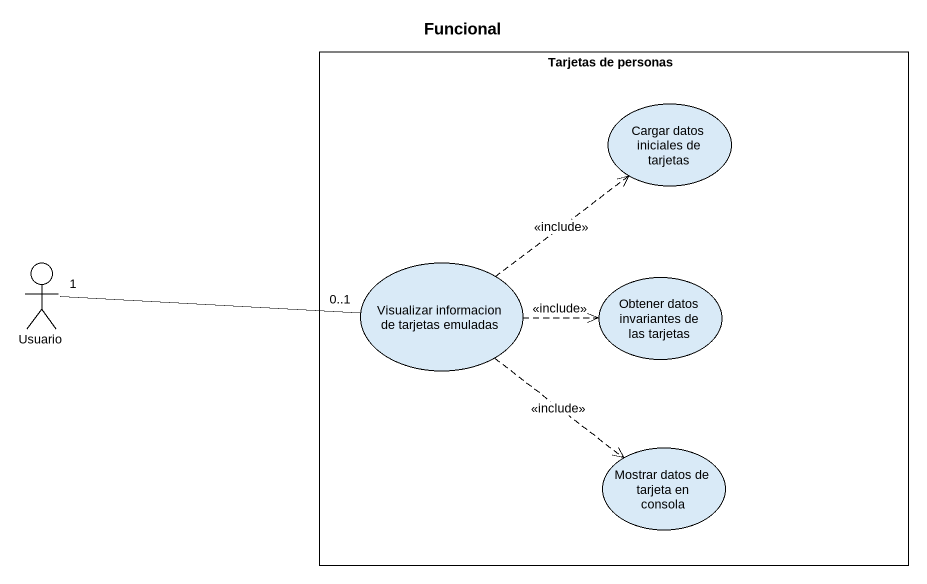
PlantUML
@startuml
title Funcional
rectangle "Tarjetas de personas" as Tarjetas_de_personas {
  usecase "Cargar datos iniciales de tarjetas" as Cargar_datos_iniciales_de
  usecase "Visualizar informacion de tarjetas emuladas" as Visualizar_informacion_de
  usecase "Obtener datos invariantes de las tarjetas" as Obtener_datos_invariantes
  usecase "Mostrar datos de tarjeta en consola" as Mostrar_datos_de_tarjeta_en
}
actor Usuario
Usuario "1" -right- "0..1" Visualizar_informacion_de
Visualizar_informacion_de .up.> Cargar_datos_iniciales_de : <<include>>
Visualizar_informacion_de .right.> Obtener_datos_invariantes : <<include>>
Visualizar_informacion_de ..> Mostrar_datos_de_tarjeta_en : <<include>>
@enduml
